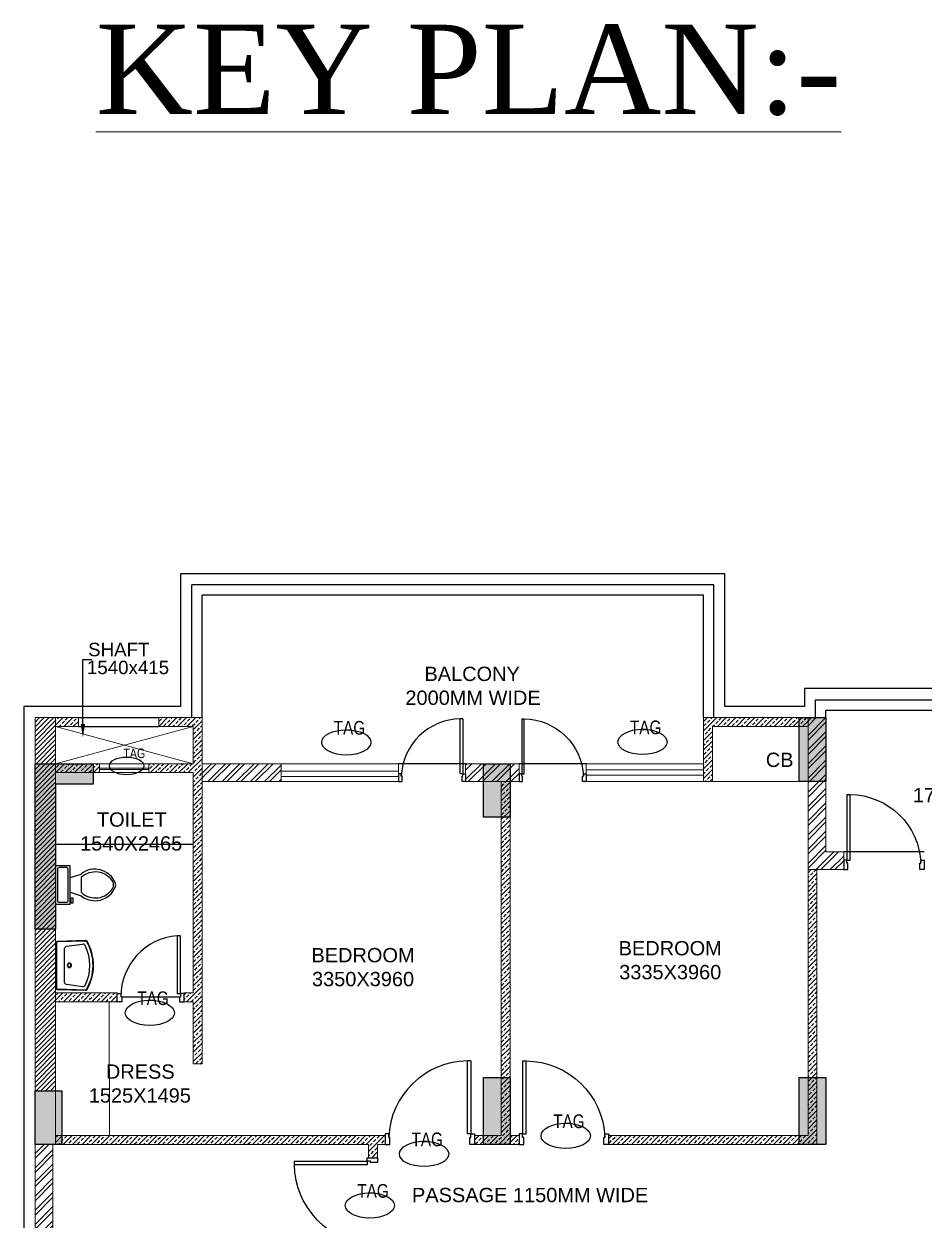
# Model space of a CAD drawing. Header units: millimetres. Extents: x 1255966 to 1543012, y 318612 to 465611.
# Drawn here: x 1365516 to 1375595, y 411667 to 425052 of the extents above; entities that cross this region are included whole.
import ezdxf
from ezdxf.enums import TextEntityAlignment as Align

# ---------------------------------------------------------------- set-up
doc = ezdxf.new("R2010")
doc.units = ezdxf.units.MM
doc.header["$LTSCALE"] = 500
doc.header["$MEASUREMENT"] = 0
doc.linetypes.add('HIDDEN', pattern=[0.375, 0.25, -0.125])
doc.layers.get('Defpoints').update_dxf_attribs({"lineweight": 0})
for name, color, linetype in [('AHC-A-FURNITURE', 2, 'Continuous'), ('DOOR', 8, 'Continuous'), ('ELE-5', 8, 'Continuous'), ('FIXTURE', 251, 'Continuous'), ('TEXT-RM NAME', 6, 'Continuous'), ('TOWER AREA COLUMN.', 6, 'Continuous')]:
    doc.layers.add(name, color=color, linetype=linetype)
for name, color, linetype, lineweight in [('ARROW', 1, 'Continuous', 0), ('FUR', 35, 'Continuous', 13), ('TILE', 252, 'Continuous', 13), ('TOWER COL HATCH', 253, 'Continuous', 20), ('Wall', 2, 'Continuous', 15), ('WIN', 144, 'Continuous', 15)]:
    doc.layers.add(name, color=color, linetype=linetype, lineweight=lineweight)
doc.layers.add('PROJECTION', color=7, linetype='HIDDEN', true_color=0xff4000)
doc.layers.add('RAILING', color=7, linetype='Continuous', true_color=0xadadad)
doc.styles.add('simplex', font='simplex.shx')
doc.styles.get("Standard").update_dxf_attribs({"font": 'arial.ttf'})
doc.styles.add('TIMESNEWROMAN', font='times.ttf', dxfattribs={"height": 300})
pattern_1 = [(45, (1377835.63, 417289.034), (-53.033, 53.033), []), (45, (1377888.664, 417289.034), (-53.033, 53.033), [37.5, -18.75])]
pattern_2 = [(45, (1377835.63, 417289.03), (-79.5495, 79.5495), []), (45, (1377888.66, 417289.03), (-79.5495, 79.5495), [])]

# ---------------------------------------------------------------- blocks, each defined once
blk = doc.blocks.new('A$C5C3D30A1')
at = {"ltscale": 75}
for p, q in [((0, 0), (3.43, 0)), ((0, -7.72), (0, 0)), ((3.43, 0), (3.43, -5.15)), ((62.62, 0), (62.62, -5.15)), ((66.05, 0), (62.62, 0)), ((66.05, -7.72), (66.05, 0)), ((2.57, -7.72), (0, -7.72)), ((2.57, -5.15), (2.57, -7.72)), ((3.43, -5.15), (2.57, -5.15)), ((2.57, -7.72), (5.15, -7.72)), ((2.57, -61.73), (2.57, -7.72)), ((5.15, -7.72), (5.15, -61.73)), ((62.62, -5.15), (63.48, -5.15)), ((63.48, -5.15), (63.48, -7.72)), ((63.48, -7.72), (66.05, -7.72)), ((2.57, -61.73), (5.15, -61.73))]:
    blk.add_line(p, q, dxfattribs=at)
blk.add_arc((4.49, -2.69), 59.04, 270.64275, 357.61264, dxfattribs=at)
blk = doc.blocks.new('DOOR 750')
at = {"layer": 'DOOR', "ltscale": 100}
for p, q in [((0, 730), (100, 730)), ((0, 675), (0, 730)), ((100, 730), (100, 687)), ((60, 675), (0, 675)), ((100, 687), (60, 687)), ((60, 675), (60, 687)), ((60, 675), (60, -15)), ((60, -15), (0, -15)), ((0, -15), (0, -70)), ((0, -70), (100, -70)), ((60, -15), (60, -27)), ((100, -27), (60, -27)), ((100, -70), (100, -27))]:
    blk.add_line(p, q, dxfattribs=at)
blk.add_lwpolyline([(100, -25), (788, -25), (788, 15), (100, 15)], close=True, dxfattribs=at)
at = {"layer": 'DOOR', "linetype": 'Continuous'}
blk.add_arc((62, -41), 728, 4.4383, 90.1592, dxfattribs=at)
at = {"layer": 'Defpoints', "ltscale": 100, "style": 'simplex', "width": 0.8}
blk.add_attdef('D750', (285, 36), '', height=100, dxfattribs=at)
blk = doc.blocks.new('A$C761604CE')
at = {"layer": 'FIXTURE'}
for p, q in [((92, 471), (92, 281)), ((292, 521), (114, 496)), ((92, 281), (92, 92)), ((114, 67), (293, 42))]:
    blk.add_line(p, q, dxfattribs=at)
for points in [[(0, 281), (0, 20, 0.405239), (10, 10), (325, 0, 0.278104), (339, 8, 0.266851), (336, 558, 0.267733), (327, 563), (10, 553, 0.404671), (0, 543)], [(5, 281), (5, 20, 0.405239), (10, 15), (325, 5, 0.278104), (335, 10, 0.266851), (332, 556, 0.264483), (327, 558), (10, 548, 0.404671), (5, 543)]]:
    blk.add_lwpolyline(points, format="xyb", close=True, dxfattribs=at)
for radius in [24.8, 19.8]:
    blk.add_circle((145, 281), radius, dxfattribs=at)
for centre, radius, start, end in [((117, 471), 25, 97.5933, 180.012), ((296, 497), 25, 26.3047, 97.5933), ((-142, 281), 513, 333.9512, 26.3047), ((117, 92), 25, 180.012, 262.6241), ((297, 66), 25, 262.6241, 333.9512)]:
    blk.add_arc(centre, radius, start, end, dxfattribs=at)
blk = doc.blocks.new('Toilet - top')
at = {"layer": 'FIXTURE'}
for p, q in [((9.5, -6), (9.5, -2)), ((-10, -8.5), (-8, -8.5)), ((-10, -9.5), (-10, -8.5)), ((-7, -9.5), (-10, -9.5)), ((-8, -8.5), (-8, -8)), ((-7, -8), (-7, -9.5)), ((-4, -8), (-6, -14)), ((4, -8), (6, -14)), ((4, -14), (-4, -14))]:
    blk.add_line(p, q, dxfattribs=at)
blk.add_lwpolyline([(10.5, -8), (10.5, 0), (-10.5, 0), (-10.5, -8)], close=True, dxfattribs=at)
for points in [[(-9.5, -2), (-9.5, -6)], [(8.5, -1), (-8.5, -1)], [(-8.5, -7), (8.5, -7)]]:
    blk.add_lwpolyline(points, dxfattribs=at)
for centre, radius, start, end in [((-8.62, -1.88), 0.884, 81.8699, 188.1301), ((-8.62, -6.12), 0.884, 171.8699, 278.1301), ((8.62, -1.88), 0.884, 351.8699, 98.1301), ((8.62, -6.12), 0.884, 261.8699, 8.1301), ((3.52, -21.58), 12.17, 141.46911, 247.97143), ((4.2, -21.82), 11.33, 136.36773, 238.94682), ((-3.52, -21.58), 12.17, 292.02843, 38.53071), ((-4.2, -21.82), 11.33, 301.05301, 43.63209), ((0, -27.88), 4, 245.73182, 294.26817), ((0, -29), 4, 254.86053, 285.13947)]:
    blk.add_arc(centre, radius, start, end, dxfattribs=at)

msp = doc.modelspace()

# ---------------------------------------------------------------- hatches: boundary and pattern name
at = {"layer": 'AHC-A-FURNITURE', "ltscale": 50, "true_color": 0xff0000}
h = msp.add_hatch(dxfattribs=at)
h.set_pattern_fill('ANSI31', color=1, scale=300)
h.set_pattern_definition([(45, (1377835.63, 417289.034), (-26.5165, 26.5165), [])])
h.paths.add_polyline_path([(1365870.6, 417289), (1365640.6, 417289), (1365640.6, 413114), (1365870.6, 413114), (1365870.6, 414109), (1365870.6, 414209), (1365870.6, 415202.5), (1365869.6, 415202.5), (1365869.6, 415631.3)])
at = {"layer": 'AHC-A-FURNITURE', "ltscale": 50, "true_color": 0x5b5b5b}
h = msp.add_hatch(dxfattribs=at)
h.set_pattern_fill('ANSI33', color=251, scale=300)
h.set_pattern_definition(pattern_1)
h.paths.add_polyline_path([(1366125.6, 417289), (1365870.6, 417289), (1365870.6, 417189), (1366125.6, 417189), (1366125.6, 417189)])
h = msp.add_hatch(dxfattribs=at)
h.set_pattern_fill('ANSI33', color=251, scale=300)
h.set_pattern_definition(pattern_1)
h.paths.add_polyline_path([(1367510.6, 417289), (1367025.6, 417289), (1367025.6, 417189), (1367410.6, 417189), (1367410.6, 416774), (1366913.1, 416774), (1366913.1, 416674), (1367410.6, 416674), (1367410.6, 414209), (1367310.6, 414209), (1367310.6, 414109), (1367410.6, 414109), (1367410.6, 413414), (1367510.6, 413414)])
h = msp.add_hatch(dxfattribs=at)
h.set_pattern_fill('ANSI33', color=251, scale=300)
h.set_pattern_definition(pattern_1)
h.paths.add_polyline_path([(1373125.6, 417289), (1374295.6, 417289), (1374295.6, 417189), (1373225.6, 417189), (1373225.6, 416574), (1373125.6, 416574)])
h = msp.add_hatch(dxfattribs=at)
h.set_pattern_fill('ANSI32', color=251, scale=300)
h.set_pattern_definition(pattern_2)
h.paths.add_polyline_path([(1374495.6, 417289), (1374295.6, 417289), (1374295.6, 415589), (1374695.6, 415589), (1374695.6, 415694.2), (1374695.6, 415789), (1374495.6, 415789)])
h = msp.add_hatch(dxfattribs=at)
h.set_pattern_fill('ANSI33', color=251, scale=300)
h.set_pattern_definition(pattern_1)
h.paths.add_polyline_path([(1366363.1, 416774), (1365870.6, 416774), (1365870.6, 416674), (1366363.1, 416674)])
h = msp.add_hatch(dxfattribs=at)
h.set_pattern_fill('ANSI32', color=251, scale=300)
h.set_pattern_definition(pattern_2)
h.paths.add_polyline_path([(1368395.6, 416774), (1367510.6, 416774), (1367510.6, 416574), (1368395.6, 416574)])
h = msp.add_hatch(dxfattribs=at)
h.set_pattern_fill('ANSI32', color=251, scale=300)
h.set_pattern_definition(pattern_2)
h.paths.add_polyline_path([(1371060.6, 416774), (1370460.6, 416774), (1370460.6, 416661.7), (1370460.6, 416661.7), (1370460.6, 416574), (1371060.6, 416574), (1371060.6, 416661.7)])
h = msp.add_hatch(dxfattribs=at)
h.set_pattern_fill('ANSI33', color=251, scale=300)
h.set_pattern_definition(pattern_1)
h.paths.add_polyline_path([(1370960.6, 416574), (1370860.6, 416574), (1370860.6, 412614), (1370560.6, 412614), (1370560.6, 412514), (1370960.6, 412514), (1371060.6, 412513.7), (1371060.6, 412613.7), (1370960.6, 412613.7)])
h = msp.add_hatch(dxfattribs=at)
h.set_pattern_fill('ANSI33', color=251, scale=300)
h.set_pattern_definition(pattern_1)
h.paths.add_polyline_path([(1374395.6, 415589), (1374295.6, 415589), (1374295.6, 412614), (1372060.6, 412614), (1372060.6, 412514), (1374395.6, 412514)])
h = msp.add_hatch(dxfattribs=at)
h.set_pattern_fill('ANSI33', color=251, scale=300)
h.set_pattern_definition(pattern_1)
h.paths.add_polyline_path([(1365870.6, 414209), (1366560.6, 414209), (1366560.6, 414109), (1365870.6, 414109)])
h = msp.add_hatch(dxfattribs=at)
h.set_pattern_fill('ANSI33', color=251, scale=300)
h.set_pattern_definition(pattern_1)
h.paths.add_polyline_path([(1369560.6, 412614), (1365870.6, 412614), (1365870.6, 412514), (1369373.8, 412514), (1369373.8, 412363.5), (1369475.6, 412363.5), (1369475.6, 412514), (1369560.6, 412514)])
h = msp.add_hatch(dxfattribs=at)
h.set_pattern_fill('ANSI32', color=251, scale=300)
h.set_pattern_definition(pattern_2)
h.paths.add_polyline_path([(1365840.6, 412514), (1365640.6, 412514), (1365640.6, 408249), (1365840.6, 408249)])
at = {"layer": 'TOWER COL HATCH'}
h = msp.add_hatch(color=253, dxfattribs=at)
h.dxf.hatch_style = 1
h.paths.add_polyline_path([(1374495.6, 416574), (1374195.6, 416574), (1374195.6, 417289), (1374495.6, 417289)])
h = msp.add_hatch(color=253, dxfattribs=at)
h.dxf.hatch_style = 1
h.paths.add_polyline_path([(1365640.6, 414924), (1365640.6, 416774), (1366290.6, 416774), (1366290.6, 416544), (1365870.6, 416544), (1365870.6, 414924)])
h = msp.add_hatch(color=253, dxfattribs=at)
h.dxf.hatch_style = 1
h.paths.add_polyline_path([(1370960.6, 416174), (1370660.6, 416174), (1370660.6, 416774), (1370960.6, 416774)])
h = msp.add_hatch(color=253, dxfattribs=at)
h.dxf.hatch_style = 1
h.paths.add_polyline_path([(1370960.6, 412514), (1370660.6, 412514), (1370660.6, 413264), (1370960.6, 413264)])
h = msp.add_hatch(color=253, dxfattribs=at)
h.dxf.hatch_style = 1
h.paths.add_polyline_path([(1374495.6, 412514), (1374195.6, 412514), (1374195.6, 413264), (1374495.6, 413264)])
h = msp.add_hatch(color=253, dxfattribs=at)
h.dxf.hatch_style = 1
h.paths.add_polyline_path([(1365940.6, 412514), (1365640.6, 412514), (1365640.6, 413114), (1365940.6, 413114)])

# ---------------------------------------------------------------- linework, layer by layer
at = {"linetype": 'Continuous'}
for centre, major_axis in [((1369125.5, 417012.2), (275.7, 0)), ((1372442.1, 417017.1), (275.7, 0)), ((1366665.4, 416749.2), (193, 0)), ((1366926.1, 413986.5), (275.7, 0)), ((1371582.8, 412609.6), (275.7, 0)), ((1369996.3, 412407.1), (275.7, 0)), ((1369389.3, 411830.2), (275.7, 0))]:
    msp.add_ellipse(centre, major_axis=major_axis, ratio=0.5128849, dxfattribs=at)
at = {"layer": 'ELE-5'}
for p, q in [((1370460.6, 416774), (1369710.6, 416774)), ((1371810.6, 416774), (1371060.6, 416774)), ((1365870.6, 415874.2), (1367410.6, 415874.2)), ((1375595.6, 415789), (1374695.6, 415789))]:
    msp.add_line(p, q, dxfattribs=at)
at = {"layer": 'FUR'}
for p, q in [((1373225.6, 416574), (1374295.6, 416574)), ((1366475.6, 412614), (1366470.6, 414109))]:
    msp.add_line(p, q, dxfattribs=at)
at = {"layer": 'PROJECTION', "linetype": 'ByBlock', "ltscale": 50}
for p, q in [((1373365.6, 418899), (1367270.6, 418899)), ((1367270.6, 418899), (1367270.6, 417414)), ((1373365.6, 417414), (1373365.6, 418899)), ((1378135.6, 417614), (1374255.6, 417614)), ((1374255.6, 417614), (1374255.6, 417414)), ((1367270.6, 417414), (1365515.6, 417414)), ((1365515.6, 417414), (1365515.6, 408124)), ((1374255.6, 417414), (1373365.6, 417414))]:
    msp.add_line(p, q, dxfattribs=at)
at = {"layer": 'RAILING', "color": 36, "true_color": 0x7f4010}
for p, q in [((1373240.6, 418774), (1367395.6, 418774)), ((1367395.6, 417289), (1367395.6, 418774)), ((1373240.6, 417289), (1373240.6, 418774)), ((1373125.6, 418659), (1367510.6, 418659)), ((1367510.6, 417289), (1367510.6, 418659)), ((1373125.6, 417289), (1373125.6, 418659))]:
    msp.add_line(p, q, dxfattribs=at)
at = {"layer": 'RAILING'}
for p, q in [((1366125.6, 417289), (1367025.6, 417289)), ((1366125.6, 417189), (1367025.6, 417189))]:
    msp.add_line(p, q, dxfattribs=at)
at = {"layer": 'RAILING', "color": 36, "true_color": 0x7f4010}
for points in [[(1374380.6, 417289), (1374380.6, 417489), (1378010.6, 417489)], [(1374495.6, 417289), (1374495.6, 417374), (1377895.6, 417374)]]:
    msp.add_lwpolyline(points, dxfattribs=at)
at = {"layer": 'TEXT-RM NAME'}
msp.add_lwpolyline([(1366176.2, 417219.2), (1366176.2, 417939.7), (1366277.3, 417939.7)], dxfattribs=at)
msp.add_solid([(1366201.2, 417219.2), (1366176.2, 417069.2), (1366151.2, 417219.2)], dxfattribs=at)
at = {"layer": 'TILE', "linetype": 'HIDDEN', "ltscale": 45}
for p, q in [((1367410.6, 417189), (1365870.6, 416774)), ((1365870.6, 417189), (1367410.6, 416774))]:
    msp.add_line(p, q, dxfattribs=at)
at = {"layer": 'TOWER AREA COLUMN.'}
for points in [[(1374495.6, 416574), (1374195.6, 416574), (1374195.6, 417289), (1374495.6, 417289)], [(1370960.6, 416174), (1370660.6, 416174), (1370660.6, 416774), (1370960.6, 416774)], [(1370960.6, 412514), (1370660.6, 412514), (1370660.6, 413264), (1370960.6, 413264)], [(1374495.6, 412514), (1374195.6, 412514), (1374195.6, 413264), (1374495.6, 413264)], [(1365940.6, 412514), (1365640.6, 412514), (1365640.6, 413114), (1365940.6, 413114)]]:
    msp.add_lwpolyline(points, close=True, dxfattribs=at)
msp.add_lwpolyline([(1365640.6, 414924), (1365640.6, 416774), (1366290.6, 416774), (1366290.6, 416544), (1365870.6, 416544), (1365870.6, 414924), (1365640.6, 414924)], dxfattribs=at)
at = {"layer": 'Wall'}
for p, q in [((1365640.6, 417289), (1365640.6, 408249)), ((1365640.6, 417289), (1366125.6, 417289)), ((1365870.6, 412514), (1365870.6, 417289)), ((1366125.6, 417189), (1366125.6, 417289)), ((1367025.6, 417289), (1367510.6, 417289)), ((1367025.6, 417289), (1367025.6, 417189)), ((1367510.6, 417289), (1367510.6, 413414)), ((1373125.6, 416574), (1373125.6, 417289)), ((1373125.6, 417289), (1374495.6, 417289)), ((1374295.6, 417289), (1374295.6, 412614)), ((1374495.6, 417289), (1374495.6, 415789)), ((1365870.6, 417189), (1366125.6, 417189)), ((1367025.6, 417189), (1367410.6, 417189)), ((1367410.6, 417189), (1367410.6, 416774)), ((1373225.6, 416574), (1373225.6, 417189)), ((1373225.6, 417189), (1374295.6, 417189)), ((1365870.6, 416774), (1366363.1, 416774)), ((1365870.6, 416674), (1366363.1, 416674)), ((1366363.1, 416674), (1366363.1, 416774)), ((1366913.1, 416774), (1367410.6, 416774)), ((1366913.1, 416674), (1366913.1, 416774)), ((1366913.1, 416674), (1367410.6, 416674)), ((1367295.6, 416774), (1367295.6, 416774)), ((1367410.6, 416674), (1367410.6, 414209)), ((1367510.6, 416774), (1368395.6, 416774)), ((1368395.6, 416774), (1368395.6, 416574)), ((1370460.6, 416774), (1370460.6, 416574)), ((1370460.6, 416774), (1371060.6, 416774)), ((1371060.6, 416774), (1371060.6, 416574)), ((1371075.6, 416774), (1371075.6, 416774)), ((1367510.6, 416574), (1368395.6, 416574)), ((1370460.6, 416574), (1371060.6, 416574)), ((1370860.6, 416574), (1370860.6, 412614)), ((1370960.6, 416574), (1370960.6, 412613.7)), ((1373225.6, 416574), (1373125.6, 416574)), ((1374495.6, 415789), (1374695.6, 415789)), ((1374695.6, 415789), (1374695.6, 415589)), ((1374295.6, 415589), (1374695.6, 415589)), ((1374395.6, 415589), (1374395.6, 412514)), ((1365870.6, 414209), (1366560.6, 414209)), ((1366560.6, 414209), (1366560.6, 414109)), ((1367410.6, 414209), (1367310.6, 414209)), ((1367310.6, 414209), (1367310.6, 414109)), ((1365870.6, 414109), (1366560.6, 414109)), ((1367310.6, 414109), (1367410.6, 414109)), ((1367410.6, 414109), (1367410.6, 413414)), ((1367410.6, 413414), (1367510.6, 413414)), ((1365870.6, 412614), (1369560.6, 412614)), ((1369560.6, 412614), (1369560.6, 412514)), ((1370860.6, 412614), (1370560.6, 412614)), ((1370560.6, 412514), (1370560.6, 412614)), ((1371060.6, 412613.7), (1370960.6, 412613.7)), ((1371060.6, 412513.7), (1371060.6, 412613.7)), ((1374295.6, 412614), (1372060.6, 412614)), ((1372060.6, 412614), (1372060.6, 412514)), ((1365640.6, 412514), (1369373.8, 412514)), ((1365840.6, 412514), (1365840.6, 408249)), ((1369373.8, 412363.5), (1369373.8, 412514)), ((1369475.6, 412514), (1369560.6, 412514)), ((1369475.6, 412363.5), (1369475.6, 412514)), ((1370960.6, 412514), (1370560.6, 412514)), ((1370960.6, 412514), (1370960.6, 412513.7)), ((1370960.6, 412513.7), (1371060.6, 412513.7)), ((1374395.6, 412514), (1372060.6, 412514)), ((1369373.8, 412363.5), (1369475.6, 412363.5))]:
    msp.add_line(p, q, dxfattribs=at)
at = {"layer": 'WIN'}
for p, q in [((1366913.1, 416774), (1366363.1, 416774)), ((1366913.1, 416674), (1366363.1, 416674)), ((1368395.6, 416774), (1369710.6, 416774)), ((1368395.6, 416689), (1369710.6, 416689)), ((1369710.6, 416774), (1369710.6, 416574)), ((1371810.6, 416774), (1371810.6, 416574)), ((1371810.6, 416774), (1373125.6, 416774)), ((1371810.6, 416704), (1373125.6, 416704)), ((1368395.6, 416629), (1369710.6, 416629)), ((1368395.6, 416574), (1369710.6, 416574)), ((1371810.6, 416644), (1373125.6, 416644)), ((1371810.6, 416574), (1373125.6, 416574))]:
    msp.add_line(p, q, dxfattribs=at)
at = {"layer": 'WIN', "linetype": 'HIDDEN', "ltscale": 50}
for p, q in [((1366913.1, 416724), (1366363.1, 416724)), ((1366913.1, 416709), (1366363.1, 416709))]:
    msp.add_line(p, q, dxfattribs=at)

# ---------------------------------------------------------------- block references
at = {"layer": 'DOOR', "color": 7}
for p, xscale, yscale, zscale, rotation in [((1370460.6, 416574), 11.34617710115692, 11.34617698192596, 11.34617701897514, 179.9998880314335), ((1370560.6, 412514), 15.13102718445562, 15.13102718445562, 15.13102726046054, 179.9998881314352), ((1369475.6, 412363.5), 15.13102718445565, 15.13102718445565, 15.13102726046054, 269.9998881367251)]:
    msp.add_blockref('A$C5C3D30A1', p, dxfattribs=dict(at, xscale=xscale, yscale=yscale, zscale=zscale, rotation=rotation))
at = {"layer": 'DOOR', "color": 7, "extrusion": (0, 0, -1)}
for p, xscale, yscale, zscale, rotation in [((-1371060.6, 416574), 11.34617710115692, 11.34617698192596, -11.34617701897514, 179.9998880314336), ((-1374695.6, 415589), 13.61541235449535, 13.61541235449535, -13.61541242276144, 179.9998881317624), ((-1371060.6, 412514), 15.13102718445562, 15.13102718445562, -15.13102726046054, 179.9998881314353)]:
    msp.add_blockref('A$C5C3D30A1', p, dxfattribs=dict(at, xscale=xscale, yscale=yscale, zscale=zscale, rotation=rotation))
at = {"layer": 'DOOR', "xscale": 0.9374999999998731, "yscale": 0.9374999999998731, "zscale": 0.9374999999998731, "rotation": 90}
msp.add_blockref('DOOR 750', (1367245, 414109), dxfattribs=at)
at = {"layer": 'FIXTURE', "extrusion": (0, 0, -1), "xscale": -20.41924009611834, "yscale": 20.41924009611834, "zscale": -20.41924009611834, "rotation": 270}
msp.add_blockref('Toilet - top', (-1365869.6, 415416.9), dxfattribs=at)
at = {"layer": 'FIXTURE', "xscale": -1, "rotation": 180}
msp.add_blockref('A$C761604CE', (1365880, 414798.1), dxfattribs=at)

# ---------------------------------------------------------------- texts
at = {"width": 0.8}
for height, p in [(153.1, (1369161, 417175.3)), (153.1, (1372477.6, 417180.3)), (107.2, (1366751.3, 416889.9)), (153.1, (1366961.6, 414149.6)), (153.1, (1371618.2, 412772.7)), (153.1, (1370031.8, 412570.2)), (153.1, (1369424.7, 411993.3))]:
    msp.add_attdef('TAG', text='', height=height, dxfattribs=at).set_placement(p, align=Align.MIDDLE_CENTER)
at = {"layer": 'ARROW', "color": 3, "ltscale": 6500, "insert": (1366319.5, 425043.4, 468.1), "char_height": 1000, "width": 29104.625, "attachment_point": 1, "style": 'TIMESNEWROMAN'}
msp.add_mtext('{\\LKEY PLAN:-}', dxfattribs=at)
at = {"layer": 'TEXT-RM NAME'}
for s, p in [('SHAFT', (1366234.6, 417976.5)), ('1540x415', (1366221.2, 417775.9))]:
    msp.add_text(s, height=150, rotation=360, dxfattribs=at).set_placement(p)
for s, p in [('BALCONY', (1370000.6, 417699.1)), ('2000MM WIDE', (1369787.2, 417431.8)), ('CB', (1373822.9, 416737.1)), ('1700MM WIDE', (1375469.6, 416342.4)), ('TOILET', (1366333, 416069.2)), ('1540X2465', (1366145.1, 415801.9)), ('BEDROOM', (1372175.2, 414629.3)), ('BEDROOM', (1368735.3, 414551.5)), ('3335X3960', (1372181.2, 414361.9)), ('3350X3960', (1368741.4, 414284.2)), ('DRESS', (1366433.5, 413248.5)), ('1525X1495', (1366241.9, 412981.2)), ('PASSAGE 1150MM WIDE', (1369861.2, 411867.4))]:
    msp.add_text(s, height=160, dxfattribs=at).set_placement(p)

doc.saveas('drawing.dxf')
